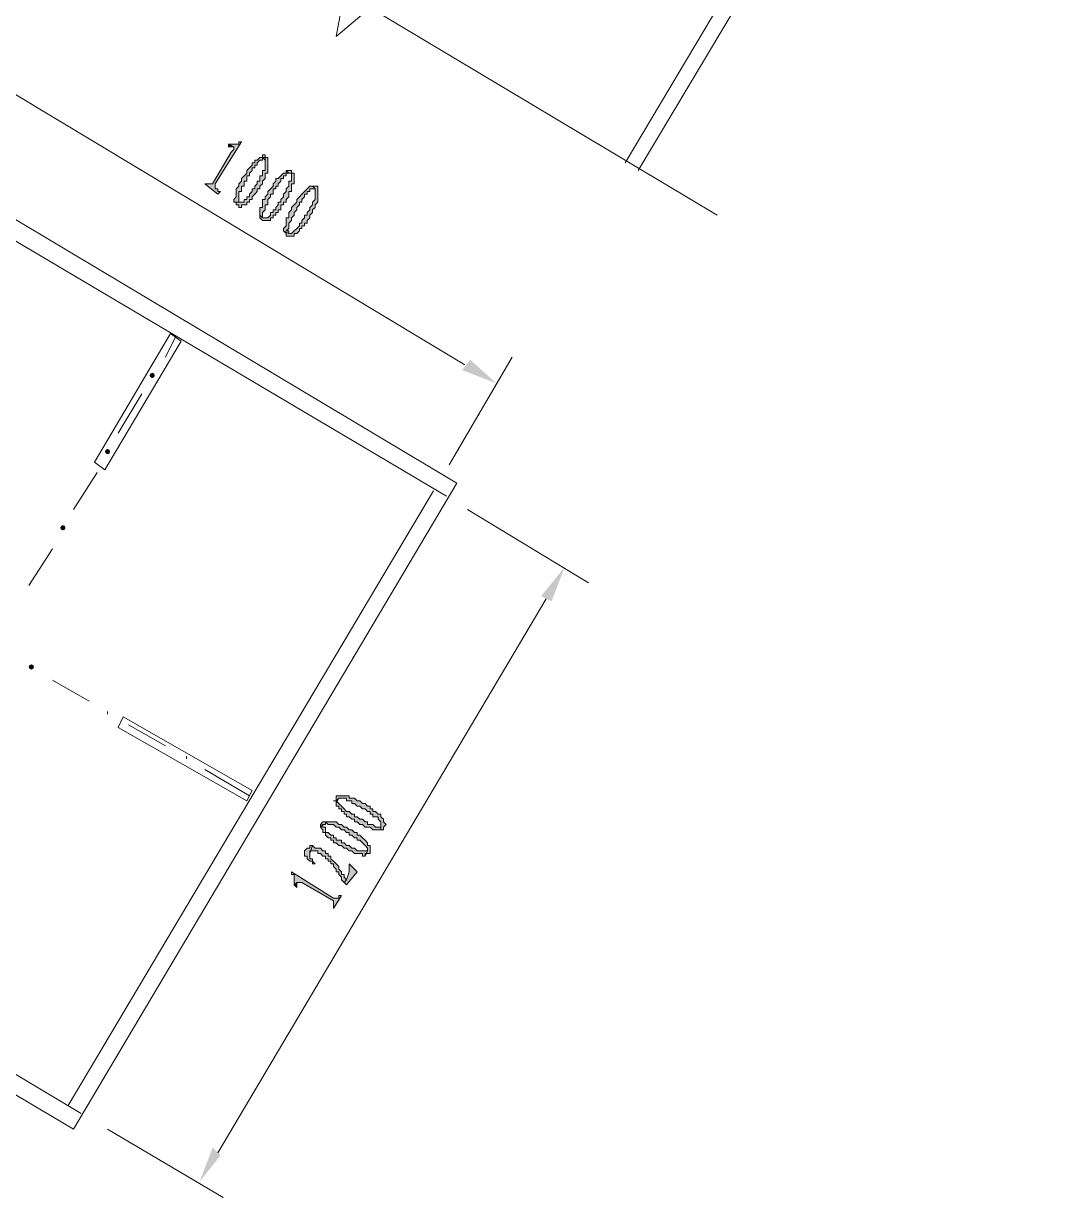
# Model space of a CAD drawing. Header units: millimetres. Extents: x 6 to 291, y 4 to 206.
# Drawn here: x 41.27 to 58.08, y 112.23 to 131.15 of the extents above; entities that cross this region are included whole.
import ezdxf

# ---------------------------------------------------------------- set-up
doc = ezdxf.new("R2010")
doc.units = ezdxf.units.MM
doc.layers.add('C00-00-00', color=7, linetype='Continuous')

msp = doc.modelspace()

# ---------------------------------------------------------------- hatches: boundary and pattern name
at = {"layer": 'C00-00-00'}
h = msp.add_hatch(color=256, dxfattribs=at)
h.dxf.hatch_style = 2
h.paths.add_polyline_path([(44.788666, 129.243669), (44.746333, 129.243669), (44.746333, 129.201336), (44.577, 129.201336), (44.661666, 129.159003), (44.661666, 129.116669), (44.619333, 129.074336), (44.323, 128.566336), (44.238333, 128.566336), (44.196, 128.566336), (44.407666, 128.397003), (44.45, 128.439336), (44.407666, 128.439336), (44.407666, 128.481669), (44.365333, 128.481669), (44.365333, 128.566336)])
h = msp.add_hatch(color=256, dxfattribs=at)
h.dxf.hatch_style = 2
h.paths.add_polyline_path([(44.576999, 129.201335), (44.576999, 129.159001), (44.661667, 129.159001)])
h = msp.add_hatch(color=256, dxfattribs=at)
h.dxf.hatch_style = 2
h.paths.add_polyline_path([(45.127333, 128.989672), (45.084999, 128.989672), (45.042666, 128.947338), (45.000333, 128.947338), (45.000333, 128.905005), (44.957999, 128.905005), (44.957999, 128.862672), (44.915666, 128.820338), (44.873333, 128.778005), (44.873333, 128.735672), (44.830999, 128.693338), (44.788666, 128.651005), (44.788666, 128.608672), (44.746333, 128.566338), (44.746333, 128.524005), (44.703999, 128.481672), (44.703999, 128.439338), (44.703999, 128.354672), (44.661666, 128.312338), (44.661666, 128.270005), (44.746333, 128.270005), (44.746333, 128.354672), (44.746333, 128.397005), (44.746333, 128.439338), (44.788666, 128.439338), (44.788666, 128.481672), (44.788666, 128.524005), (44.830999, 128.524005), (44.830999, 128.566338), (44.830999, 128.608672), (44.873333, 128.608672), (44.873333, 128.651005), (44.873333, 128.693338), (44.915666, 128.693338), (44.915666, 128.735672), (44.957999, 128.778005), (44.957999, 128.820338), (45.000333, 128.820338), (45.000333, 128.862672), (45.042666, 128.862672), (45.042666, 128.905005), (45.084999, 128.947338), (45.127333, 128.947338), (45.127333, 128.989672), (45.169666, 128.989672), (45.169666, 128.947338)])
h = msp.add_hatch(color=256, dxfattribs=at)
h.dxf.hatch_style = 2
h.paths.add_polyline_path([(45.169667, 128.989672), (45.169667, 129.032005), (45.127334, 129.032005), (45.127334, 128.989672), (45.169667, 128.947338), (45.169667, 128.862672), (45.169667, 128.820338), (45.169667, 128.778005), (45.127334, 128.778005), (45.127334, 128.735672), (45.127334, 128.693338), (45.085, 128.693338), (45.085, 128.651005), (45.085, 128.608672), (45.042667, 128.608672), (45.042667, 128.566338), (45.000334, 128.524005), (45.000334, 128.481672), (44.958, 128.481672), (44.958, 128.439338), (44.915667, 128.397005), (44.915667, 128.354672), (44.873334, 128.354672), (44.873334, 128.312338), (44.831, 128.312338), (44.831, 128.270005), (44.788667, 128.270005), (44.746334, 128.270005), (44.661667, 128.270005), (44.704, 128.270005), (44.704, 128.227672), (44.746334, 128.227672), (44.746334, 128.185338), (44.788667, 128.185338), (44.788667, 128.227672), (44.831, 128.227672), (44.873334, 128.227672), (44.873334, 128.270005), (44.915667, 128.270005), (44.915667, 128.312338), (44.958, 128.312338), (44.958, 128.354672), (45.000334, 128.397005), (45.042667, 128.439338), (45.042667, 128.481672), (45.085, 128.481672), (45.085, 128.524005), (45.127334, 128.566338), (45.127334, 128.608672), (45.169667, 128.651005), (45.169667, 128.693338), (45.169667, 128.735672), (45.212, 128.735672), (45.212, 128.778005), (45.212, 128.820338), (45.212, 128.989672)])
h = msp.add_hatch(color=256, dxfattribs=at)
h.dxf.hatch_style = 2
h.paths.add_polyline_path([(45.508333, 128.778), (45.508333, 128.735667), (45.466, 128.735667), (45.423667, 128.693333), (45.381333, 128.651), (45.339, 128.651), (45.339, 128.608667), (45.296667, 128.566333), (45.296667, 128.524), (45.254333, 128.481667), (45.212, 128.439333), (45.212, 128.397), (45.169667, 128.354667), (45.169667, 128.312333), (45.127333, 128.312333), (45.127333, 128.27), (45.127333, 128.227667), (45.127333, 128.185333), (45.085, 128.185333), (45.085, 128.100667), (45.085, 128.058333), (45.127333, 128.016), (45.127333, 128.100667), (45.169667, 128.143), (45.169667, 128.185333), (45.169667, 128.227667), (45.212, 128.227667), (45.212, 128.27), (45.212, 128.312333), (45.254333, 128.354667), (45.254333, 128.397), (45.296667, 128.397), (45.296667, 128.439333), (45.296667, 128.481667), (45.339, 128.481667), (45.339, 128.524), (45.381333, 128.524), (45.381333, 128.566333), (45.423667, 128.608667), (45.423667, 128.651), (45.466, 128.651), (45.466, 128.693333), (45.508333, 128.693333), (45.508333, 128.735667), (45.550667, 128.735667)])
h = msp.add_hatch(color=256, dxfattribs=at)
h.dxf.hatch_style = 2
h.paths.add_polyline_path([(45.593002, 128.778), (45.508335, 128.778), (45.550669, 128.735667), (45.593002, 128.735667), (45.593002, 128.693333), (45.593002, 128.608667), (45.550669, 128.608667), (45.550669, 128.566333), (45.550669, 128.524), (45.508335, 128.481667), (45.508335, 128.439333), (45.466002, 128.397), (45.466002, 128.354667), (45.423669, 128.312333), (45.423669, 128.27), (45.381335, 128.27), (45.381335, 128.227667), (45.339002, 128.185333), (45.339002, 128.143), (45.296669, 128.143), (45.296669, 128.100667), (45.254335, 128.100667), (45.254335, 128.058333), (45.212002, 128.016), (45.169669, 128.016), (45.127335, 128.016), (45.085002, 128.058333), (45.085002, 128.016), (45.127335, 127.973667), (45.212002, 127.973667), (45.254335, 127.973667), (45.254335, 128.016), (45.296669, 128.016), (45.296669, 128.058333), (45.339002, 128.058333), (45.339002, 128.100667), (45.381335, 128.100667), (45.381335, 128.143), (45.423669, 128.143), (45.423669, 128.185333), (45.423669, 128.227667), (45.466002, 128.227667), (45.466002, 128.27), (45.508335, 128.27), (45.508335, 128.312333), (45.550669, 128.354667), (45.550669, 128.397), (45.550669, 128.439333), (45.593002, 128.439333), (45.593002, 128.481667), (45.593002, 128.524), (45.593002, 128.566333), (45.635335, 128.566333), (45.635335, 128.735667), (45.593002, 128.735667)])
h = msp.add_hatch(color=256, dxfattribs=at)
h.dxf.hatch_style = 2
h.paths.add_polyline_path([(45.973999, 128.524002), (45.931665, 128.524002), (45.973999, 128.481669), (45.973999, 128.354669), (45.973999, 128.312336), (45.931665, 128.270002), (45.931665, 128.227669), (45.889332, 128.185336), (45.889332, 128.143002), (45.846999, 128.100669), (45.846999, 128.058336), (45.804665, 128.058336), (45.804665, 128.016002), (45.762332, 127.973669), (45.762332, 127.931336), (45.719999, 127.931336), (45.719999, 127.889002), (45.677665, 127.846669), (45.635332, 127.804336), (45.592999, 127.762002), (45.550665, 127.762002), (45.465999, 127.804336), (45.508332, 127.762002), (45.508332, 127.719669), (45.550665, 127.719669), (45.635332, 127.719669), (45.635332, 127.762002), (45.677665, 127.762002), (45.719999, 127.804336), (45.719999, 127.846669), (45.762332, 127.846669), (45.762332, 127.889002), (45.804665, 127.889002), (45.804665, 127.931336), (45.846999, 127.931336), (45.846999, 127.973669), (45.889332, 128.016002), (45.889332, 128.058336), (45.931665, 128.100669), (45.931665, 128.143002), (45.973999, 128.185336), (45.973999, 128.227669), (46.016332, 128.270002), (46.016332, 128.312336), (46.016332, 128.481669), (46.016332, 128.524002)])
h = msp.add_hatch(color=256, dxfattribs=at)
h.dxf.hatch_style = 2
h.paths.add_polyline_path([(45.931668, 128.524002), (45.889335, 128.524002), (45.847002, 128.481669), (45.804668, 128.439336), (45.762335, 128.397002), (45.720002, 128.354669), (45.677668, 128.312336), (45.677668, 128.270002), (45.635335, 128.227669), (45.593002, 128.185336), (45.593002, 128.143002), (45.550668, 128.100669), (45.550668, 128.058336), (45.550668, 128.016002), (45.508335, 128.016002), (45.508335, 127.973669), (45.508335, 127.931336), (45.508335, 127.889002), (45.466002, 127.846669), (45.466002, 127.804336), (45.550668, 127.762002), (45.550668, 127.804336), (45.508335, 127.804336), (45.550668, 127.846669), (45.550668, 127.889002), (45.550668, 127.931336), (45.593002, 127.973669), (45.593002, 128.016002), (45.635335, 128.058336), (45.635335, 128.100669), (45.677668, 128.143002), (45.677668, 128.185336), (45.720002, 128.227669), (45.720002, 128.270002), (45.762335, 128.270002), (45.762335, 128.312336), (45.804668, 128.354669), (45.804668, 128.397002), (45.847002, 128.397002), (45.847002, 128.439336), (45.889335, 128.439336), (45.889335, 128.481669), (45.931668, 128.481669), (45.974002, 128.481669)])
h = msp.add_hatch(color=256, dxfattribs=at)
h.dxf.hatch_style = 2
h.paths.add_polyline_path([(48.471666, 125.730003), (48.344667, 125.560666), (48.895001, 125.349002)])
h = msp.add_hatch(color=256, dxfattribs=at)
h.dxf.hatch_style = 2
h.paths.add_polyline_path([(43.349332, 125.518339), (43.319434, 125.505903), (43.306999, 125.476005), (43.319434, 125.446107), (43.349332, 125.433672), (43.37923, 125.446107), (43.391666, 125.476005), (43.37923, 125.505903)])
h = msp.add_hatch(color=256, dxfattribs=at)
h.dxf.hatch_style = 2
h.paths.add_polyline_path([(42.629665, 124.290668), (42.599767, 124.278233), (42.587332, 124.248335), (42.599767, 124.218437), (42.629665, 124.206001), (42.659563, 124.218437), (42.671999, 124.248335), (42.659563, 124.278233)])
h = msp.add_hatch(color=256, dxfattribs=at)
h.dxf.hatch_style = 2
h.paths.add_polyline_path([(41.909998, 123.063006), (41.8801, 123.05057), (41.867665, 123.020672), (41.8801, 122.990774), (41.909998, 122.978339), (41.939896, 122.990774), (41.952332, 123.020672), (41.939896, 123.05057)])
h = msp.add_hatch(color=256, dxfattribs=at)
h.dxf.hatch_style = 2
h.paths.add_polyline_path([(49.614668, 121.920005), (49.784001, 121.835336), (49.995669, 122.385666)])
h = msp.add_hatch(color=256, dxfattribs=at)
h.dxf.hatch_style = 2
h.paths.add_polyline_path([(41.401999, 120.819336), (41.372101, 120.806901), (41.359666, 120.777003), (41.372101, 120.747105), (41.401999, 120.734669), (41.431897, 120.747105), (41.444332, 120.777003), (41.431897, 120.806901)])
h = msp.add_hatch(color=256, dxfattribs=at)
h.dxf.hatch_style = 2
h.paths.add_polyline_path([(46.312665, 118.660336), (46.312665, 118.618003), (46.270331, 118.618003), (46.312665, 118.618003), (46.312665, 118.575669), (46.354998, 118.660336), (46.397331, 118.660336), (46.439665, 118.660336), (46.481998, 118.660336), (46.481998, 118.618003), (46.524331, 118.618003), (46.566665, 118.618003), (46.566665, 118.575669), (46.608998, 118.575669), (46.651331, 118.533336), (46.693665, 118.533336), (46.735998, 118.491003), (46.778331, 118.491003), (46.820665, 118.448669), (46.862998, 118.448669), (46.862998, 118.406336), (46.905331, 118.406336), (46.905331, 118.364003), (46.947665, 118.364003), (46.989998, 118.364003), (46.989998, 118.321669), (47.032331, 118.279336), (47.032331, 118.194669), (47.032331, 118.152336), (47.074665, 118.152336), (47.074665, 118.194669), (47.116998, 118.237003), (47.074665, 118.279336), (47.074665, 118.321669), (47.032331, 118.364003), (47.032331, 118.406336), (46.989998, 118.406336), (46.947665, 118.448669), (46.905331, 118.448669), (46.905331, 118.491003), (46.862998, 118.491003), (46.862998, 118.533336), (46.820665, 118.533336), (46.778331, 118.575669), (46.735998, 118.575669), (46.693665, 118.618003), (46.651331, 118.618003), (46.608998, 118.660336), (46.566665, 118.660336), (46.524331, 118.660336), (46.524331, 118.702669), (46.312665, 118.702669)])
h = msp.add_hatch(color=256, dxfattribs=at)
h.dxf.hatch_style = 2
h.paths.add_polyline_path([(46.312665, 118.575668), (46.312665, 118.533334), (46.354998, 118.533334), (46.354998, 118.491001), (46.397331, 118.491001), (46.397331, 118.448668), (46.439665, 118.448668), (46.439665, 118.406334), (46.481998, 118.406334), (46.481998, 118.364001), (46.524331, 118.364001), (46.566665, 118.321668), (46.608998, 118.321668), (46.608998, 118.279334), (46.651331, 118.279334), (46.693665, 118.237001), (46.735998, 118.237001), (46.778331, 118.194668), (46.820665, 118.194668), (46.862998, 118.194668), (46.905331, 118.152334), (46.989998, 118.152334), (47.032331, 118.152334), (47.032331, 118.194668), (46.947665, 118.194668), (46.905331, 118.237001), (46.862998, 118.237001), (46.820665, 118.237001), (46.820665, 118.279334), (46.778331, 118.279334), (46.735998, 118.321668), (46.693665, 118.321668), (46.651331, 118.364001), (46.608998, 118.364001), (46.608998, 118.406334), (46.566665, 118.406334), (46.524331, 118.448668), (46.481998, 118.448668), (46.439665, 118.491001), (46.397331, 118.533334), (46.354998, 118.575668), (46.312665, 118.618001), (46.354998, 118.660334)])
h = msp.add_hatch(color=256, dxfattribs=at)
h.dxf.hatch_style = 2
h.paths.add_polyline_path([(46.101001, 118.279336), (46.058668, 118.237002), (46.058668, 118.194669), (46.101001, 118.237002), (46.143335, 118.237002), (46.143335, 118.279336), (46.185668, 118.237002), (46.228001, 118.237002), (46.270335, 118.237002), (46.312668, 118.194669), (46.355001, 118.194669), (46.397335, 118.152336), (46.439668, 118.152336), (46.482001, 118.110002), (46.524335, 118.110002), (46.524335, 118.067669), (46.566668, 118.067669), (46.609001, 118.025336), (46.651335, 118.025336), (46.651335, 117.983002), (46.693668, 117.983002), (46.736001, 117.940669), (46.778335, 117.898336), (46.820668, 117.856002), (46.820668, 117.813669), (46.778335, 117.729002), (46.778335, 117.771336), (46.820668, 117.771336), (46.863001, 117.771336), (46.863001, 117.898336), (46.820668, 117.898336), (46.820668, 117.940669), (46.778335, 117.983002), (46.736001, 118.025336), (46.693668, 118.067669), (46.651335, 118.067669), (46.651335, 118.110002), (46.609001, 118.110002), (46.566668, 118.152336), (46.524335, 118.152336), (46.482001, 118.194669), (46.439668, 118.194669), (46.397335, 118.237002), (46.355001, 118.237002), (46.312668, 118.279336), (46.270335, 118.279336)])
h = msp.add_hatch(color=256, dxfattribs=at)
h.dxf.hatch_style = 2
h.paths.add_polyline_path([(46.058667, 118.194667), (46.101001, 118.152333), (46.101001, 118.11), (46.143334, 118.11), (46.143334, 118.067667), (46.185667, 118.025333), (46.228001, 118.025333), (46.228001, 117.983), (46.270334, 117.983), (46.270334, 117.940667), (46.312667, 117.940667), (46.355001, 117.898333), (46.397334, 117.898333), (46.439667, 117.856), (46.482001, 117.856), (46.524334, 117.813667), (46.566667, 117.813667), (46.609001, 117.771333), (46.651334, 117.771333), (46.736001, 117.771333), (46.736001, 117.729), (46.778334, 117.729), (46.820667, 117.813667), (46.693667, 117.813667), (46.651334, 117.813667), (46.609001, 117.856), (46.566667, 117.856), (46.524334, 117.898333), (46.482001, 117.898333), (46.439667, 117.940667), (46.397334, 117.940667), (46.397334, 117.983), (46.355001, 117.983), (46.312667, 117.983), (46.312667, 118.025333), (46.270334, 118.025333), (46.270334, 118.067667), (46.228001, 118.067667), (46.185667, 118.11), (46.143334, 118.11), (46.143334, 118.152333), (46.143334, 118.194667), (46.101001, 118.194667), (46.101001, 118.237)])
h = msp.add_hatch(color=256, dxfattribs=at)
h.dxf.hatch_style = 2
h.paths.add_polyline_path([(45.847, 117.856001), (45.804666, 117.813667), (45.804666, 117.729001), (45.847, 117.729001), (45.847, 117.686667), (45.889333, 117.644334), (45.931666, 117.644334), (45.931666, 117.602001), (45.974, 117.602001), (45.931666, 117.644334), (45.931666, 117.686667), (45.889333, 117.686667), (45.889333, 117.729001), (45.889333, 117.771334), (45.931666, 117.898334), (45.889333, 117.898334), (45.889333, 117.856001)])
h = msp.add_hatch(color=256, dxfattribs=at)
h.dxf.hatch_style = 2
h.paths.add_polyline_path([(45.931668, 117.898335), (45.889335, 117.771335), (45.889335, 117.813668), (46.016335, 117.813668), (46.016335, 117.771335), (46.058668, 117.771335), (46.101002, 117.729001), (46.143335, 117.729001), (46.143335, 117.686668), (46.185668, 117.686668), (46.185668, 117.644335), (46.228002, 117.644335), (46.228002, 117.602001), (46.270335, 117.602001), (46.270335, 117.559668), (46.312668, 117.517335), (46.312668, 117.475001), (46.355002, 117.475001), (46.355002, 117.432668), (46.397335, 117.390335), (46.397335, 117.348001), (46.439668, 117.305668), (46.482002, 117.348001), (46.439668, 117.390335), (46.439668, 117.432668), (46.397335, 117.432668), (46.397335, 117.475001), (46.355002, 117.517335), (46.355002, 117.559668), (46.312668, 117.602001), (46.270335, 117.644335), (46.228002, 117.686668), (46.228002, 117.729001), (46.185668, 117.729001), (46.185668, 117.771335), (46.143335, 117.771335), (46.143335, 117.813668), (46.101002, 117.813668), (46.058668, 117.856001), (46.016335, 117.856001), (45.974002, 117.856001)])
h = msp.add_hatch(color=256, dxfattribs=at)
h.dxf.hatch_style = 2
h.paths.add_polyline_path([(46.524332, 117.602003), (46.524332, 117.559669), (46.524332, 117.475003), (46.481999, 117.348003), (46.439666, 117.305669), (46.481999, 117.263336), (46.651332, 117.475003)])
h = msp.add_hatch(color=256, dxfattribs=at)
h.dxf.hatch_style = 2
h.paths.add_polyline_path([(45.593002, 117.475), (45.593002, 117.432666), (45.635335, 117.432666), (45.635335, 117.305666), (45.635335, 117.263333), (45.677669, 117.305666), (45.720002, 117.305666), (45.762335, 117.305666), (46.270335, 117.009333), (46.270335, 116.967), (46.270335, 116.924666), (46.270335, 116.882333), (46.397335, 117.094), (46.355002, 117.094), (46.355002, 117.051666), (46.312669, 117.051666), (46.270335, 117.051666)])
h = msp.add_hatch(color=256, dxfattribs=at)
h.dxf.hatch_style = 2
h.paths.add_polyline_path([(45.635332, 117.263336), (45.677666, 117.221002), (45.677666, 117.305671)])
h = msp.add_hatch(color=256, dxfattribs=at)
h.dxf.hatch_style = 2
h.paths.add_polyline_path([(44.323001, 113.030003), (44.45, 112.903), (44.111334, 112.479665)])

# ---------------------------------------------------------------- linework, layer by layer
at = {"layer": 'C00-00-00', "lineweight": 5}
for points in [[(57.869667, 140.504336), (50.969333, 128.905003)], [(58.081334, 140.335006), (51.181001, 128.778)], [(41.148001, 130.005671), (48.387001, 125.645334)], [(48.259998, 123.740339), (39.539334, 128.947337), (33.316333, 118.533333)], [(39.370001, 128.69334), (48.090665, 123.528668)], [(43.561, 125.772337), (43.730333, 126.111004)], [(48.132999, 124.036672), (49.148999, 125.772337)], [(42.798999, 124.544667), (43.179999, 125.179665)], [(42.079331, 123.317004), (42.460332, 123.909669)], [(47.879002, 123.613336), (41.994667, 113.707336)], [(48.259998, 123.740339), (42.079331, 113.326335)], [(48.429331, 123.317004), (50.376665, 122.131668)], [(41.359669, 122.089334), (41.740665, 122.682006)], [(49.699332, 121.87767), (44.407666, 112.945334)], [(41.740665, 120.565339), (42.333333, 120.226673)], [(42.629665, 120.015001), (42.629665, 120.057336)], [(42.968332, 119.845672), (43.561, 119.507006)], [(43.899666, 119.295334), (43.899666, 119.337669)], [(44.195998, 119.126005), (44.915665, 118.70267)], [(33.485666, 118.787339), (42.206334, 113.580333)], [(33.316333, 118.533333), (42.079331, 113.326335)], [(42.629665, 113.326335), (44.492334, 112.225668)]]:
    msp.add_lwpolyline(points, dxfattribs=at)
at = {"layer": 'C00-00-00', "lineweight": 15}
msp.add_lwpolyline([(52.451001, 128.058333), (46.862999, 131.40267), (46.312665, 130.937001), (46.566667, 132.291666), (46.016333, 131.86834), (40.428334, 135.212669)], dxfattribs=at)
at = {"layer": 'C00-00-00', "lineweight": 13}
for points in [[(44.788666, 129.243669), (44.746333, 129.243669), (44.746333, 129.201336), (44.577, 129.201336), (44.661666, 129.159003), (44.661666, 129.116669), (44.619333, 129.074336), (44.323, 128.566336), (44.238333, 128.566336), (44.196, 128.566336), (44.407666, 128.397003), (44.45, 128.439336), (44.407666, 128.439336), (44.407666, 128.481669), (44.365333, 128.481669), (44.365333, 128.566336)], [(44.576999, 129.201335), (44.576999, 129.159001), (44.661667, 129.159001)], [(45.127333, 128.989672), (45.084999, 128.989672), (45.042666, 128.947338), (45.000333, 128.947338), (45.000333, 128.905005), (44.957999, 128.905005), (44.957999, 128.862672), (44.915666, 128.820338), (44.873333, 128.778005), (44.873333, 128.735672), (44.830999, 128.693338), (44.788666, 128.651005), (44.788666, 128.608672), (44.746333, 128.566338), (44.746333, 128.524005), (44.703999, 128.481672), (44.703999, 128.439338), (44.703999, 128.354672), (44.661666, 128.312338), (44.661666, 128.270005), (44.746333, 128.270005), (44.746333, 128.354672), (44.746333, 128.397005), (44.746333, 128.439338), (44.788666, 128.439338), (44.788666, 128.481672), (44.788666, 128.524005), (44.830999, 128.524005), (44.830999, 128.566338), (44.830999, 128.608672), (44.873333, 128.608672), (44.873333, 128.651005), (44.873333, 128.693338), (44.915666, 128.693338), (44.915666, 128.735672), (44.957999, 128.778005), (44.957999, 128.820338), (45.000333, 128.820338), (45.000333, 128.862672), (45.042666, 128.862672), (45.042666, 128.905005), (45.084999, 128.947338), (45.127333, 128.947338), (45.127333, 128.989672), (45.169666, 128.989672), (45.169666, 128.947338)], [(45.169667, 128.989672), (45.169667, 129.032005), (45.127334, 129.032005), (45.127334, 128.989672), (45.169667, 128.947338), (45.169667, 128.862672), (45.169667, 128.820338), (45.169667, 128.778005), (45.127334, 128.778005), (45.127334, 128.735672), (45.127334, 128.693338), (45.085, 128.693338), (45.085, 128.651005), (45.085, 128.608672), (45.042667, 128.608672), (45.042667, 128.566338), (45.000334, 128.524005), (45.000334, 128.481672), (44.958, 128.481672), (44.958, 128.439338), (44.915667, 128.397005), (44.915667, 128.354672), (44.873334, 128.354672), (44.873334, 128.312338), (44.831, 128.312338), (44.831, 128.270005), (44.788667, 128.270005), (44.746334, 128.270005), (44.661667, 128.270005), (44.704, 128.270005), (44.704, 128.227672), (44.746334, 128.227672), (44.746334, 128.185338), (44.788667, 128.185338), (44.788667, 128.227672), (44.831, 128.227672), (44.873334, 128.227672), (44.873334, 128.270005), (44.915667, 128.270005), (44.915667, 128.312338), (44.958, 128.312338), (44.958, 128.354672), (45.000334, 128.397005), (45.042667, 128.439338), (45.042667, 128.481672), (45.085, 128.481672), (45.085, 128.524005), (45.127334, 128.566338), (45.127334, 128.608672), (45.169667, 128.651005), (45.169667, 128.693338), (45.169667, 128.735672), (45.212, 128.735672), (45.212, 128.778005), (45.212, 128.820338), (45.212, 128.989672)], [(45.508333, 128.778), (45.508333, 128.735667), (45.466, 128.735667), (45.423667, 128.693333), (45.381333, 128.651), (45.339, 128.651), (45.339, 128.608667), (45.296667, 128.566333), (45.296667, 128.524), (45.254333, 128.481667), (45.212, 128.439333), (45.212, 128.397), (45.169667, 128.354667), (45.169667, 128.312333), (45.127333, 128.312333), (45.127333, 128.27), (45.127333, 128.227667), (45.127333, 128.185333), (45.085, 128.185333), (45.085, 128.100667), (45.085, 128.058333), (45.127333, 128.016), (45.127333, 128.100667), (45.169667, 128.143), (45.169667, 128.185333), (45.169667, 128.227667), (45.212, 128.227667), (45.212, 128.27), (45.212, 128.312333), (45.254333, 128.354667), (45.254333, 128.397), (45.296667, 128.397), (45.296667, 128.439333), (45.296667, 128.481667), (45.339, 128.481667), (45.339, 128.524), (45.381333, 128.524), (45.381333, 128.566333), (45.423667, 128.608667), (45.423667, 128.651), (45.466, 128.651), (45.466, 128.693333), (45.508333, 128.693333), (45.508333, 128.735667), (45.550667, 128.735667)], [(45.593002, 128.778), (45.508335, 128.778), (45.550669, 128.735667), (45.593002, 128.735667), (45.593002, 128.693333), (45.593002, 128.608667), (45.550669, 128.608667), (45.550669, 128.566333), (45.550669, 128.524), (45.508335, 128.481667), (45.508335, 128.439333), (45.466002, 128.397), (45.466002, 128.354667), (45.423669, 128.312333), (45.423669, 128.27), (45.381335, 128.27), (45.381335, 128.227667), (45.339002, 128.185333), (45.339002, 128.143), (45.296669, 128.143), (45.296669, 128.100667), (45.254335, 128.100667), (45.254335, 128.058333), (45.212002, 128.016), (45.169669, 128.016), (45.127335, 128.016), (45.085002, 128.058333), (45.085002, 128.016), (45.127335, 127.973667), (45.212002, 127.973667), (45.254335, 127.973667), (45.254335, 128.016), (45.296669, 128.016), (45.296669, 128.058333), (45.339002, 128.058333), (45.339002, 128.100667), (45.381335, 128.100667), (45.381335, 128.143), (45.423669, 128.143), (45.423669, 128.185333), (45.423669, 128.227667), (45.466002, 128.227667), (45.466002, 128.27), (45.508335, 128.27), (45.508335, 128.312333), (45.550669, 128.354667), (45.550669, 128.397), (45.550669, 128.439333), (45.593002, 128.439333), (45.593002, 128.481667), (45.593002, 128.524), (45.593002, 128.566333), (45.635335, 128.566333), (45.635335, 128.735667), (45.593002, 128.735667)], [(45.973999, 128.524002), (45.931665, 128.524002), (45.973999, 128.481669), (45.973999, 128.354669), (45.973999, 128.312336), (45.931665, 128.270002), (45.931665, 128.227669), (45.889332, 128.185336), (45.889332, 128.143002), (45.846999, 128.100669), (45.846999, 128.058336), (45.804665, 128.058336), (45.804665, 128.016002), (45.762332, 127.973669), (45.762332, 127.931336), (45.719999, 127.931336), (45.719999, 127.889002), (45.677665, 127.846669), (45.635332, 127.804336), (45.592999, 127.762002), (45.550665, 127.762002), (45.465999, 127.804336), (45.508332, 127.762002), (45.508332, 127.719669), (45.550665, 127.719669), (45.635332, 127.719669), (45.635332, 127.762002), (45.677665, 127.762002), (45.719999, 127.804336), (45.719999, 127.846669), (45.762332, 127.846669), (45.762332, 127.889002), (45.804665, 127.889002), (45.804665, 127.931336), (45.846999, 127.931336), (45.846999, 127.973669), (45.889332, 128.016002), (45.889332, 128.058336), (45.931665, 128.100669), (45.931665, 128.143002), (45.973999, 128.185336), (45.973999, 128.227669), (46.016332, 128.270002), (46.016332, 128.312336), (46.016332, 128.481669), (46.016332, 128.524002)], [(45.931668, 128.524002), (45.889335, 128.524002), (45.847002, 128.481669), (45.804668, 128.439336), (45.762335, 128.397002), (45.720002, 128.354669), (45.677668, 128.312336), (45.677668, 128.270002), (45.635335, 128.227669), (45.593002, 128.185336), (45.593002, 128.143002), (45.550668, 128.100669), (45.550668, 128.058336), (45.550668, 128.016002), (45.508335, 128.016002), (45.508335, 127.973669), (45.508335, 127.931336), (45.508335, 127.889002), (45.466002, 127.846669), (45.466002, 127.804336), (45.550668, 127.762002), (45.550668, 127.804336), (45.508335, 127.804336), (45.550668, 127.846669), (45.550668, 127.889002), (45.550668, 127.931336), (45.593002, 127.973669), (45.593002, 128.016002), (45.635335, 128.058336), (45.635335, 128.100669), (45.677668, 128.143002), (45.677668, 128.185336), (45.720002, 128.227669), (45.720002, 128.270002), (45.762335, 128.270002), (45.762335, 128.312336), (45.804668, 128.354669), (45.804668, 128.397002), (45.847002, 128.397002), (45.847002, 128.439336), (45.889335, 128.439336), (45.889335, 128.481669), (45.931668, 128.481669), (45.974002, 128.481669)], [(46.312665, 118.660336), (46.312665, 118.618003), (46.270331, 118.618003), (46.312665, 118.618003), (46.312665, 118.575669), (46.354998, 118.660336), (46.397331, 118.660336), (46.439665, 118.660336), (46.481998, 118.660336), (46.481998, 118.618003), (46.524331, 118.618003), (46.566665, 118.618003), (46.566665, 118.575669), (46.608998, 118.575669), (46.651331, 118.533336), (46.693665, 118.533336), (46.735998, 118.491003), (46.778331, 118.491003), (46.820665, 118.448669), (46.862998, 118.448669), (46.862998, 118.406336), (46.905331, 118.406336), (46.905331, 118.364003), (46.947665, 118.364003), (46.989998, 118.364003), (46.989998, 118.321669), (47.032331, 118.279336), (47.032331, 118.194669), (47.032331, 118.152336), (47.074665, 118.152336), (47.074665, 118.194669), (47.116998, 118.237003), (47.074665, 118.279336), (47.074665, 118.321669), (47.032331, 118.364003), (47.032331, 118.406336), (46.989998, 118.406336), (46.947665, 118.448669), (46.905331, 118.448669), (46.905331, 118.491003), (46.862998, 118.491003), (46.862998, 118.533336), (46.820665, 118.533336), (46.778331, 118.575669), (46.735998, 118.575669), (46.693665, 118.618003), (46.651331, 118.618003), (46.608998, 118.660336), (46.566665, 118.660336), (46.524331, 118.660336), (46.524331, 118.702669), (46.312665, 118.702669)], [(46.312665, 118.575668), (46.312665, 118.533334), (46.354998, 118.533334), (46.354998, 118.491001), (46.397331, 118.491001), (46.397331, 118.448668), (46.439665, 118.448668), (46.439665, 118.406334), (46.481998, 118.406334), (46.481998, 118.364001), (46.524331, 118.364001), (46.566665, 118.321668), (46.608998, 118.321668), (46.608998, 118.279334), (46.651331, 118.279334), (46.693665, 118.237001), (46.735998, 118.237001), (46.778331, 118.194668), (46.820665, 118.194668), (46.862998, 118.194668), (46.905331, 118.152334), (46.989998, 118.152334), (47.032331, 118.152334), (47.032331, 118.194668), (46.947665, 118.194668), (46.905331, 118.237001), (46.862998, 118.237001), (46.820665, 118.237001), (46.820665, 118.279334), (46.778331, 118.279334), (46.735998, 118.321668), (46.693665, 118.321668), (46.651331, 118.364001), (46.608998, 118.364001), (46.608998, 118.406334), (46.566665, 118.406334), (46.524331, 118.448668), (46.481998, 118.448668), (46.439665, 118.491001), (46.397331, 118.533334), (46.354998, 118.575668), (46.312665, 118.618001), (46.354998, 118.660334)], [(46.101001, 118.279336), (46.058668, 118.237002), (46.058668, 118.194669), (46.101001, 118.237002), (46.143335, 118.237002), (46.143335, 118.279336), (46.185668, 118.237002), (46.228001, 118.237002), (46.270335, 118.237002), (46.312668, 118.194669), (46.355001, 118.194669), (46.397335, 118.152336), (46.439668, 118.152336), (46.482001, 118.110002), (46.524335, 118.110002), (46.524335, 118.067669), (46.566668, 118.067669), (46.609001, 118.025336), (46.651335, 118.025336), (46.651335, 117.983002), (46.693668, 117.983002), (46.736001, 117.940669), (46.778335, 117.898336), (46.820668, 117.856002), (46.820668, 117.813669), (46.778335, 117.729002), (46.778335, 117.771336), (46.820668, 117.771336), (46.863001, 117.771336), (46.863001, 117.898336), (46.820668, 117.898336), (46.820668, 117.940669), (46.778335, 117.983002), (46.736001, 118.025336), (46.693668, 118.067669), (46.651335, 118.067669), (46.651335, 118.110002), (46.609001, 118.110002), (46.566668, 118.152336), (46.524335, 118.152336), (46.482001, 118.194669), (46.439668, 118.194669), (46.397335, 118.237002), (46.355001, 118.237002), (46.312668, 118.279336), (46.270335, 118.279336)], [(46.058667, 118.194667), (46.101001, 118.152333), (46.101001, 118.11), (46.143334, 118.11), (46.143334, 118.067667), (46.185667, 118.025333), (46.228001, 118.025333), (46.228001, 117.983), (46.270334, 117.983), (46.270334, 117.940667), (46.312667, 117.940667), (46.355001, 117.898333), (46.397334, 117.898333), (46.439667, 117.856), (46.482001, 117.856), (46.524334, 117.813667), (46.566667, 117.813667), (46.609001, 117.771333), (46.651334, 117.771333), (46.736001, 117.771333), (46.736001, 117.729), (46.778334, 117.729), (46.820667, 117.813667), (46.693667, 117.813667), (46.651334, 117.813667), (46.609001, 117.856), (46.566667, 117.856), (46.524334, 117.898333), (46.482001, 117.898333), (46.439667, 117.940667), (46.397334, 117.940667), (46.397334, 117.983), (46.355001, 117.983), (46.312667, 117.983), (46.312667, 118.025333), (46.270334, 118.025333), (46.270334, 118.067667), (46.228001, 118.067667), (46.185667, 118.11), (46.143334, 118.11), (46.143334, 118.152333), (46.143334, 118.194667), (46.101001, 118.194667), (46.101001, 118.237)], [(45.847, 117.856001), (45.804666, 117.813667), (45.804666, 117.729001), (45.847, 117.729001), (45.847, 117.686667), (45.889333, 117.644334), (45.931666, 117.644334), (45.931666, 117.602001), (45.974, 117.602001), (45.931666, 117.644334), (45.931666, 117.686667), (45.889333, 117.686667), (45.889333, 117.729001), (45.889333, 117.771334), (45.931666, 117.898334), (45.889333, 117.898334), (45.889333, 117.856001)], [(45.931668, 117.898335), (45.889335, 117.771335), (45.889335, 117.813668), (46.016335, 117.813668), (46.016335, 117.771335), (46.058668, 117.771335), (46.101002, 117.729001), (46.143335, 117.729001), (46.143335, 117.686668), (46.185668, 117.686668), (46.185668, 117.644335), (46.228002, 117.644335), (46.228002, 117.602001), (46.270335, 117.602001), (46.270335, 117.559668), (46.312668, 117.517335), (46.312668, 117.475001), (46.355002, 117.475001), (46.355002, 117.432668), (46.397335, 117.390335), (46.397335, 117.348001), (46.439668, 117.305668), (46.482002, 117.348001), (46.439668, 117.390335), (46.439668, 117.432668), (46.397335, 117.432668), (46.397335, 117.475001), (46.355002, 117.517335), (46.355002, 117.559668), (46.312668, 117.602001), (46.270335, 117.644335), (46.228002, 117.686668), (46.228002, 117.729001), (46.185668, 117.729001), (46.185668, 117.771335), (46.143335, 117.771335), (46.143335, 117.813668), (46.101002, 117.813668), (46.058668, 117.856001), (46.016335, 117.856001), (45.974002, 117.856001)], [(46.524332, 117.602003), (46.524332, 117.559669), (46.524332, 117.475003), (46.481999, 117.348003), (46.439666, 117.305669), (46.481999, 117.263336), (46.651332, 117.475003)], [(45.593002, 117.475), (45.593002, 117.432666), (45.635335, 117.432666), (45.635335, 117.305666), (45.635335, 117.263333), (45.677669, 117.305666), (45.720002, 117.305666), (45.762335, 117.305666), (46.270335, 117.009333), (46.270335, 116.967), (46.270335, 116.924666), (46.270335, 116.882333), (46.397335, 117.094), (46.355002, 117.094), (46.355002, 117.051666), (46.312669, 117.051666), (46.270335, 117.051666)], [(45.635332, 117.263336), (45.677666, 117.221002), (45.677666, 117.305671)]]:
    msp.add_lwpolyline(points, close=True, dxfattribs=at)
at = {"layer": 'C00-00-00', "lineweight": 5}
for points in [[(42.587335, 123.952003), (43.815002, 126.026335), (43.645669, 126.153338), (42.418002, 124.079006)], [(42.883667, 119.972667), (44.957999, 118.787339), (44.873335, 118.618002), (42.798999, 119.803338)]]:
    msp.add_lwpolyline(points, close=True, dxfattribs=at)

doc.saveas('drawing.dxf')
